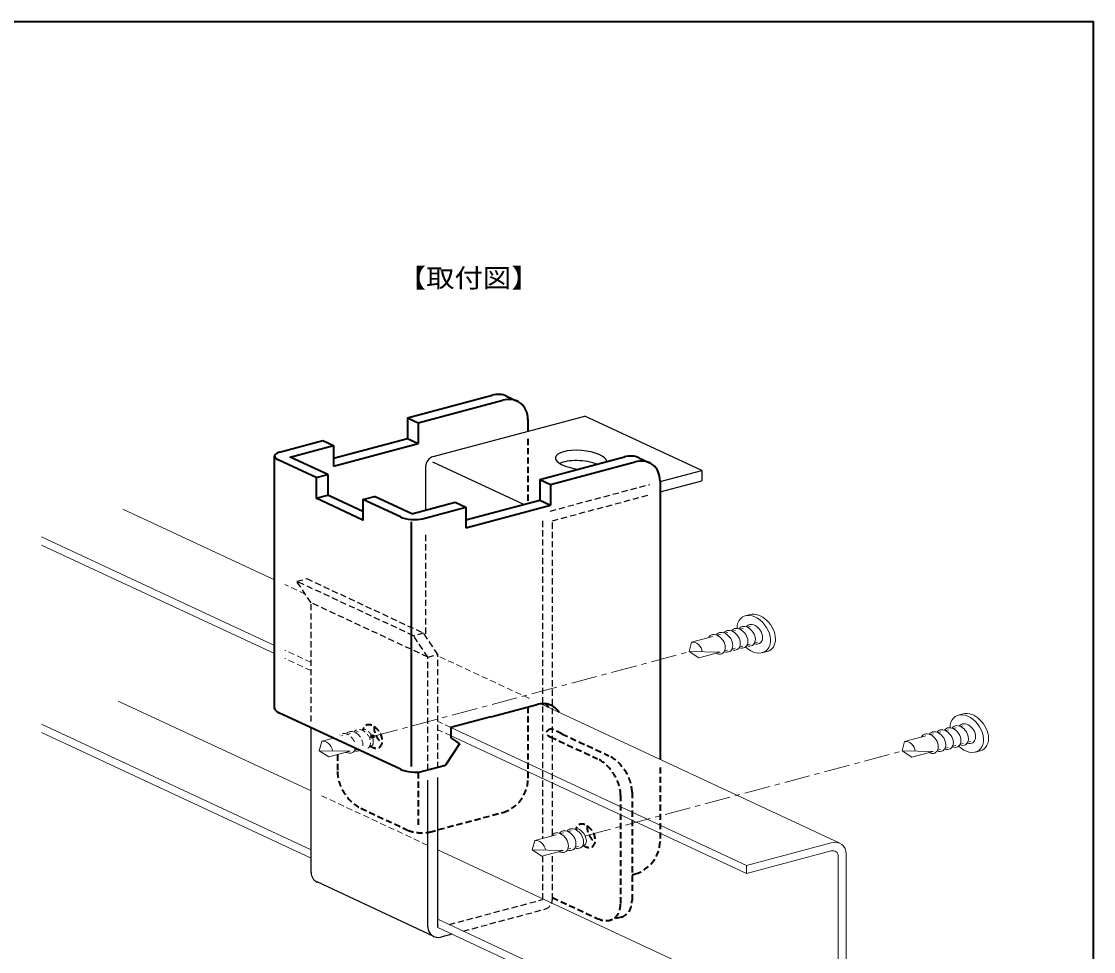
# Model space of a CAD drawing. Units: millimetres on the paper. Extents: x -405 to 405, y -286 to 286.
# Drawn here: x 197 to 405, y -191.5 to -11 of the extents above; entities that cross this region are included whole.
import ezdxf
from ezdxf.enums import TextEntityAlignment as Align

# ---------------------------------------------------------------- set-up
doc = ezdxf.new("R2010")
doc.units = ezdxf.units.MM
doc.header["$PDMODE"] = 32
doc.header["$PDSIZE"] = 0.5
doc.linetypes.add('CHAIN1', pattern=[8, 5, -1, 1, -1])
doc.linetypes.add('DASHED1', pattern=[1.8, 1.2, -0.6])
for name, color, linetype, lineweight in [('0-2_野縁受け', 4, 'Continuous', 18), ('0-3_ねじ', 4, 'Continuous', 18), ('0-5_本体', 7, 'Continuous', 35), ('0-8_基準線', 4, 'Continuous', 18), ('F-0_図面枠', 4, 'Continuous', 18)]:
    doc.layers.add(name, color=color, linetype=linetype, lineweight=lineweight)
doc.styles.add('ＭＳ ゴシック', font='')
doc.styles.get('ＭＳ ゴシック').set_extended_font_data('MS Gothic')

msp = doc.modelspace()

# ---------------------------------------------------------------- linework, layer by layer
at = {"layer": '0-2_野縁受け'}
for p, q in [((246.135, -119.374), (216.694, -105.645)), ((246.135, -132.109), (200.911, -111.021)), ((246.135, -133.709), (200.911, -112.621)), ((253.204, -160.349), (215.804, -142.909)), ((355.784, -170.504), (297.755, -143.444)), ((253.204, -171.806), (200.911, -147.421)), ((253.204, -173.406), (200.911, -149.021)), ((337.687, -174.801), (280.331, -148.055)), ((337.687, -176.401), (280.351, -149.665)), ((354.111, -170.4), (337.687, -174.801)), ((354.105, -207.399), (277.794, -171.815)), ((337.687, -176.401), (354.109, -172.001)), ((357.006, -172.622), (357.006, -206.625)), ((355.46, -173.038), (355.46, -207.038)), ((337.687, -174.801), (337.687, -176.401)), ((337.687, -213.201), (277.794, -185.272)), ((337.687, -214.801), (277.794, -186.872))]:
    msp.add_line(p, q, dxfattribs=at)
at = {"layer": '0-2_野縁受け', "linetype": 'DASHED1'}
for p, q in [((252.081, -122.146), (248.135, -120.306)), ((253.204, -135.406), (248.109, -133.03)), ((253.204, -137.006), (248.135, -134.642)), ((295.571, -142.426), (277.794, -134.136)), ((280.331, -148.055), (277.794, -146.872)), ((280.351, -149.665), (277.794, -148.472)), ((275.862, -170.914), (255.204, -161.281))]:
    msp.add_line(p, q, dxfattribs=at)
at = {"layer": '0-2_野縁受け'}
for major_axis in [(2.049, 2.671), (0.956, 1.246)]:
    msp.add_ellipse((354.108, -173.401), major_axis=major_axis, ratio=0.767, start_param=5.497574, end_param=7.0687966, dxfattribs=at)
at = {"layer": '0-3_ねじ'}
for p, q in [((337.432, -126.386), (338.398, -126.127)), ((336.997, -128.811), (336.392, -128.973)), ((338.384, -128.439), (337.856, -128.581)), ((331.14, -130.381), (327.012, -131.486)), ((332.604, -129.988), (331.999, -130.15)), ((334.068, -129.596), (333.463, -129.758)), ((335.532, -129.204), (334.927, -129.366)), ((326.531, -133.322), (327.012, -131.486)), ((334.013, -133.024), (333.407, -133.186)), ((335.477, -132.632), (334.872, -132.794)), ((336.941, -132.239), (336.336, -132.402)), ((338.405, -131.847), (337.8, -132.009)), ((339.792, -131.476), (339.264, -131.617)), ((326.531, -133.322), (332.547, -133.417)), ((326.531, -133.322), (328.42, -134.523)), ((332.548, -133.416), (328.42, -134.523)), ((340.744, -133.529), (341.71, -133.271)), ((378.759, -145.657), (379.725, -145.398)), ((372.467, -149.652), (368.34, -150.758)), ((373.932, -149.26), (373.327, -149.422)), ((375.396, -148.867), (374.791, -149.029)), ((376.86, -148.475), (376.255, -148.637)), ((378.325, -148.083), (377.719, -148.245)), ((379.712, -147.711), (379.184, -147.852)), ((254.784, -152.547), (255.266, -150.711)), ((257.54, -150.102), (255.266, -150.711)), ((367.859, -152.594), (368.34, -150.758)), ((378.269, -151.511), (377.664, -151.673)), ((379.733, -151.118), (379.128, -151.281)), ((381.12, -150.747), (380.592, -150.888)), ((254.784, -152.547), (256.674, -153.747)), ((254.784, -152.547), (260.801, -152.641)), ((260.802, -152.641), (256.674, -153.747)), ((262.189, -152.269), (261.661, -152.411)), ((367.859, -152.594), (373.875, -152.688)), ((367.859, -152.594), (369.748, -153.794)), ((373.876, -152.688), (369.748, -153.794)), ((375.34, -152.296), (374.735, -152.458)), ((376.804, -151.903), (376.199, -152.065)), ((382.072, -152.801), (383.038, -152.542)), ((303.649, -168.092), (303.044, -168.254)), ((305.057, -167.714), (304.508, -167.861)), ((296.112, -171.818), (296.593, -169.982)), ((300.721, -168.876), (296.593, -169.982)), ((302.185, -168.484), (301.58, -168.646)), ((296.112, -171.818), (298.001, -173.018)), ((296.112, -171.818), (302.128, -171.913)), ((302.129, -171.912), (298.001, -173.018)), ((303.593, -171.52), (302.988, -171.682)), ((305.058, -171.128), (304.453, -171.29)), ((306.466, -170.75), (305.917, -170.897))]:
    msp.add_line(p, q, dxfattribs=at)
at = {"layer": '0-3_ねじ', "linetype": 'DASHED1'}
for p, q in [((259.393, -149.605), (259.126, -149.676)), ((260.857, -149.213), (260.252, -149.375)), ((262.322, -148.82), (261.717, -148.982)), ((263.73, -148.443), (263.181, -148.59)), ((265.138, -151.479), (264.589, -151.626))]:
    msp.add_line(p, q, dxfattribs=at)
at = {"layer": '0-3_ねじ'}
for centre, major_axis, start_param, end_param in [((339.088, -129.957), (-2.294, 3.277), 1.8460556, 7.0797792), ((340.054, -129.699), (-2.294, 3.277), 2.8918545, 6.0339802), ((336.236, -130.722), (-1.205, 1.72), 2.3685222, 6.5573124), ((337.701, -130.329), (-1.205, 1.72), 2.3685223, 6.5573125), ((339.088, -129.957), (-1.205, 1.72), 2.3985712, 6.5272635), ((331.844, -131.899), (-1.205, 1.72), 2.2646651, 6.6611696), ((333.308, -131.506), (-1.205, 1.72), 2.3685223, 6.5573125), ((334.772, -131.114), (-1.205, 1.72), 2.3685223, 6.5573125), ((327.716, -133.004), (-0.975, 1.393), 4.0236268, 6.0136988), ((380.416, -149.229), (-2.294, 3.277), 1.8460556, 7.0797792), ((381.382, -148.97), (-2.294, 3.277), 2.8918545, 6.0339802), ((379.028, -149.601), (-1.205, 1.72), 2.3685223, 6.5573125), ((380.416, -149.229), (-1.205, 1.72), 2.3985712, 6.5272635), ((373.171, -151.17), (-1.205, 1.72), 2.2646651, 6.6611696), ((374.635, -150.778), (-1.205, 1.72), 2.3685223, 6.5573125), ((376.1, -150.385), (-1.205, 1.72), 2.3685223, 6.5573125), ((377.564, -149.993), (-1.205, 1.72), 2.3685222, 6.5573124), ((255.969, -152.229), (-0.975, 1.393), 4.0236268, 6.0136988), ((369.044, -152.276), (-0.975, 1.393), 4.0236268, 6.0136988), ((260.097, -151.123), (-1.205, 1.72), 2.2646651, 3.7374224), ((261.561, -150.731), (-1.205, 1.72), 2.3685223, 3.0777811), ((301.424, -170.395), (-1.205, 1.72), 2.2646651, 6.6611696), ((302.889, -170.002), (-1.205, 1.72), 2.3685223, 6.5573125), ((304.353, -169.61), (-1.205, 1.72), 2.3685223, 6.5573125), ((304.902, -169.463), (-1.205, 1.72), 3.5195769, 5.4062578), ((297.297, -171.5), (-0.975, 1.393), 4.0236268, 6.0136988)]:
    msp.add_ellipse(centre, major_axis=major_axis, ratio=0.7, start_param=start_param, end_param=end_param, dxfattribs=at)
at = {"layer": '0-3_ねじ', "linetype": 'DASHED1'}
for centre, start_param, end_param in [((260.097, -151.123), 4.4088292, 6.3952943), ((261.561, -150.731), 3.7867564, 6.5573125), ((263.025, -150.338), 3.1432918, 6.5573125), ((263.574, -150.191), 3.5195769, 5.4062578)]:
    msp.add_ellipse(centre, major_axis=(-1.205, 1.72), ratio=0.7, start_param=start_param, end_param=end_param, dxfattribs=at)
at = {"layer": '0-5_本体'}
for p, q in [((271.917, -87.947), (288.338, -83.547)), ((274.001, -88.919), (290.422, -84.519)), ((291.119, -83.724), (293.204, -84.696)), ((271.917, -87.947), (274.001, -88.919)), ((271.917, -87.947), (271.917, -91.947)), ((274.001, -88.919), (274.001, -92.919)), ((295.252, -88.225), (295.252, -90.558)), ((247.093, -94.599), (255.496, -92.347)), ((255.496, -92.347), (257.581, -93.319)), ((257.581, -97.319), (274.001, -92.919)), ((257.581, -93.319), (257.581, -97.319)), ((246.135, -144.34), (246.135, -95.34)), ((297.565, -99.907), (313.986, -95.507)), ((254.206, -99.547), (246.956, -96.166)), ((299.65, -100.879), (316.071, -96.479)), ((316.768, -95.684), (318.852, -96.656)), ((254.206, -99.547), (256.428, -98.952)), ((254.206, -99.547), (254.206, -103.547)), ((256.428, -98.952), (256.428, -102.952)), ((297.565, -99.907), (299.65, -100.879)), ((297.565, -99.907), (297.565, -103.907)), ((299.65, -100.879), (299.65, -104.879)), ((320.9, -100.185), (320.9, -154.237)), ((254.206, -103.547), (256.428, -102.952)), ((263.269, -106.142), (256.428, -102.952)), ((263.269, -103.773), (265.491, -103.178)), ((270.531, -107.159), (263.269, -103.773)), ((272.741, -106.559), (265.491, -103.178)), ((283.229, -107.748), (297.565, -103.907)), ((297.565, -103.907), (299.65, -104.879)), ((272.741, -106.559), (281.145, -104.307)), ((274.813, -107.534), (283.229, -105.279)), ((281.145, -104.307), (283.229, -105.279)), ((283.229, -109.279), (299.65, -104.879)), ((283.229, -105.279), (283.229, -109.279)), ((272.604, -108.126), (272.604, -155.595)), ((270.531, -156.159), (246.956, -145.166)), ((288.059, -145.985), (297.042, -143.578)), ((288.059, -145.985), (280.331, -148.055)), ((280.331, -148.055), (280.331, -150.055)), ((281.978, -151.19), (279.286, -155.335)), ((280.331, -150.055), (281.978, -151.19)), ((274.813, -156.534), (279.286, -155.335))]:
    msp.add_line(p, q, dxfattribs=at)
at = {"layer": '0-5_本体', "color": 6, "lineweight": 25}
for p, q in [((276.903, -95.474), (306.33, -87.589)), ((328.988, -98.155), (306.33, -87.589)), ((275.421, -97.406), (275.421, -105.841)), ((294.446, -104.743), (276.813, -96.521)), ((320.9, -100.322), (328.988, -98.155)), ((328.988, -98.155), (328.988, -100.155)), ((320.9, -102.322), (328.988, -100.155)), ((253.204, -176.218), (253.204, -148.08)), ((277.794, -186.872), (277.794, -157.735)), ((275.862, -186.783), (275.862, -158.253)), ((277.017, -188.596), (254.359, -178.03)), ((280.518, -188.142), (278.38, -188.715))]:
    msp.add_line(p, q, dxfattribs=at)
at = {"layer": '0-5_本体', "linetype": 'DASHED1'}
for p, q in [((295.252, -92.017), (295.252, -104.527)), ((295.252, -144.057), (295.252, -158.26)), ((299.787, -148.312), (299.8, -148.308)), ((301.872, -149.284), (299.787, -148.312)), ((301.872, -149.284), (310.976, -153.529)), ((299.65, -149.879), (308.755, -154.125)), ((258.322, -153.305), (258.322, -156.608)), ((320.9, -155.795), (320.9, -170.22)), ((274.001, -156.752), (274.001, -167.299)), ((313.245, -161.172), (313.245, -182.218)), ((315.466, -160.577), (315.466, -181.623)), ((262.854, -163.721), (271.929, -167.952)), ((276.211, -168.327), (290.456, -164.51)), ((315.466, -176.641), (316.104, -176.47)), ((300.01, -181.047), (308.713, -185.105)), ((313.431, -184.834), (311.21, -185.429))]:
    msp.add_line(p, q, dxfattribs=at)
at = {"layer": '0-5_本体', "color": 6, "linetype": 'DASHED1', "lineweight": 25}
for p, q in [((299.561, -106.04), (318.9, -100.858)), ((300.01, -107.919), (318.9, -102.858)), ((298.078, -107.939), (298.078, -169.584)), ((300.01, -168.869), (300.01, -107.919)), ((275.421, -110.66), (275.421, -130.326)), ((273.081, -130.234), (250.423, -119.669)), ((253.204, -123.824), (250.423, -119.669)), ((253.204, -146.898), (253.204, -123.824)), ((275.862, -134.39), (253.204, -123.824)), ((275.013, -129.717), (273.081, -130.234)), ((275.862, -134.39), (273.081, -130.234)), ((275.862, -134.39), (277.794, -133.872)), ((275.862, -156.314), (275.862, -134.39)), ((300.01, -181.385), (300.01, -172.48)), ((298.078, -172.998), (298.078, -181.437)), ((279.973, -186.288), (298.078, -181.437)), ((282.697, -187.558), (298.528, -183.316))]:
    msp.add_line(p, q, dxfattribs=at)
at = {"layer": '0-5_本体', "color": 4, "linetype": 'CHAIN1', "lineweight": 18}
for p, q in [((265.12, -149.777), (326.531, -133.322)), ((306.447, -169.049), (367.859, -152.594))]:
    msp.add_line(p, q, dxfattribs=at)
at = {"layer": '0-5_本体'}
for points in [[(256.428, -98.952), (249.177, -95.571), (257.581, -93.319)], [(257.581, -95.788), (271.917, -91.947), (274.001, -92.919)], [(263.269, -103.773), (263.269, -107.773), (254.206, -103.547)]]:
    msp.add_lwpolyline(points, dxfattribs=at)
at = {"layer": '0-5_本体', "color": 6, "linetype": 'DASHED1', "lineweight": 25}
for points in [[(250.423, -119.669), (252.355, -119.151), (275.013, -129.717)], [(277.794, -155.908), (277.794, -133.872), (275.013, -129.717)]]:
    msp.add_lwpolyline(points, dxfattribs=at)
at = {"layer": '0-5_本体', "color": 6, "lineweight": 25}
for centre, start, end in [((277.421, -97.406), 105, 180), ((255.204, -176.218), 180, 244.99751), ((277.862, -186.783), 180, 285), ((277.862, -186.783), 180, 285)]:
    msp.add_arc(centre, 2, start, end, dxfattribs=at)
at = {"layer": '0-5_本体', "color": 6, "linetype": 'DASHED1', "lineweight": 25}
msp.add_arc((298.01, -181.385), 2, 285, 0, dxfattribs=at)
at = {"layer": '0-5_本体'}
for centre, major_axis, ratio, start_param, end_param in [((288.338, -88.547), (3.409, 4.443), 0.77, 0.1682359, 0.7906144), ((290.422, -89.519), (3.409, 4.443), 0.77, 5.4925709, 7.0737997), ((249.177, -95.571), (-3.041, 0.266), 0.365, 5.4935493, 7.0728214), ((313.986, -100.507), (3.409, 4.443), 0.77, 0.1682359, 0.7906144), ((316.071, -101.479), (3.409, 4.443), 0.77, 5.4925709, 7.0737997), ((272.741, -106.559), (-3.041, 0.266), 0.365, 0.7839855, 2.3576071), ((297.042, -148.578), (3.409, 4.443), 0.77, 5.9857475, 7.0737997), ((294.97, -147.602), (3.409, 4.443), 0.77, 5.9824098, 6.1831866), ((249.177, -144.571), (-3.041, 0.266), 0.365, 0.0315942, 0.7896361), ((272.741, -155.559), (-3.041, 0.266), 0.365, 0.7839855, 2.3576071)]:
    msp.add_ellipse(centre, major_axis=major_axis, ratio=ratio, start_param=start_param, end_param=end_param, dxfattribs=at)
at = {"layer": '0-5_本体', "color": 6, "lineweight": 25}
for centre, start_param, end_param in [((305.585, -96.107), 3.2069468, 7.7885457), ((305.585, -98.107), 4.0667837, 5.7354827)]:
    msp.add_ellipse(centre, major_axis=(-4.981, 0.436), ratio=0.364, start_param=start_param, end_param=end_param, dxfattribs=at)
at = {"layer": '0-5_本体', "linetype": 'DASHED1'}
for centre, major_axis, ratio, start_param, end_param in [((265.12, -149.777), (-1.343, 2.108), 0.64, 2.1163683, 6.9101751), ((267.341, -149.182), (-1.343, 2.108), 0.64, 0.5753021, 2.168056), ((301.872, -149.284), (-3.041, 0.266), 0.365, 5.4935493, 7.0728214), ((310.935, -158.51), (-3.197, 5.018), 0.64, 3.9246967, 5.5000812), ((308.713, -159.105), (-3.197, 5.018), 0.64, 3.9246967, 5.5000812), ((262.854, -158.721), (-3.197, 5.018), 0.64, 0.7831041, 2.3584886), ((290.422, -159.519), (3.409, 4.443), 0.77, 3.9252521, 5.4995259), ((274.139, -167.352), (-3.041, 0.266), 0.365, 0.7839855, 2.3576071), ((306.447, -169.049), (-1.343, 2.108), 0.64, 2.1163683, 6.9101751), ((308.669, -168.453), (-1.343, 2.108), 0.64, 0.5753021, 2.168056), ((316.071, -171.479), (3.409, 4.443), 0.77, 3.932207, 5.4995259), ((308.713, -180.105), (-3.197, 5.018), 0.64, 2.3493122, 3.9338731), ((310.935, -179.51), (-3.197, 5.018), 0.64, 2.9419774, 3.9338731)]:
    msp.add_ellipse(centre, major_axis=major_axis, ratio=ratio, start_param=start_param, end_param=end_param, dxfattribs=at)
at = {"layer": '0-5_本体', "color": 6}
msp.add_point((265.12, -149.777), dxfattribs=at)
at = {"layer": 'F-0_図面枠', "color": 7, "lineweight": 35}
for p in [(15.5, -11), (405, -286)]:
    msp.add_line(p, (405, -11), dxfattribs=at)

# ---------------------------------------------------------------- texts
at = {"layer": '0-8_基準線', "color": 7, "style": 'ＭＳ ゴシック', "width": 1.1}
msp.add_text('【取付図】', height=3.666, dxfattribs=at).set_placement((270.018, -63.736), align=Align.BOTTOM_LEFT)

doc.saveas('drawing.dxf')
